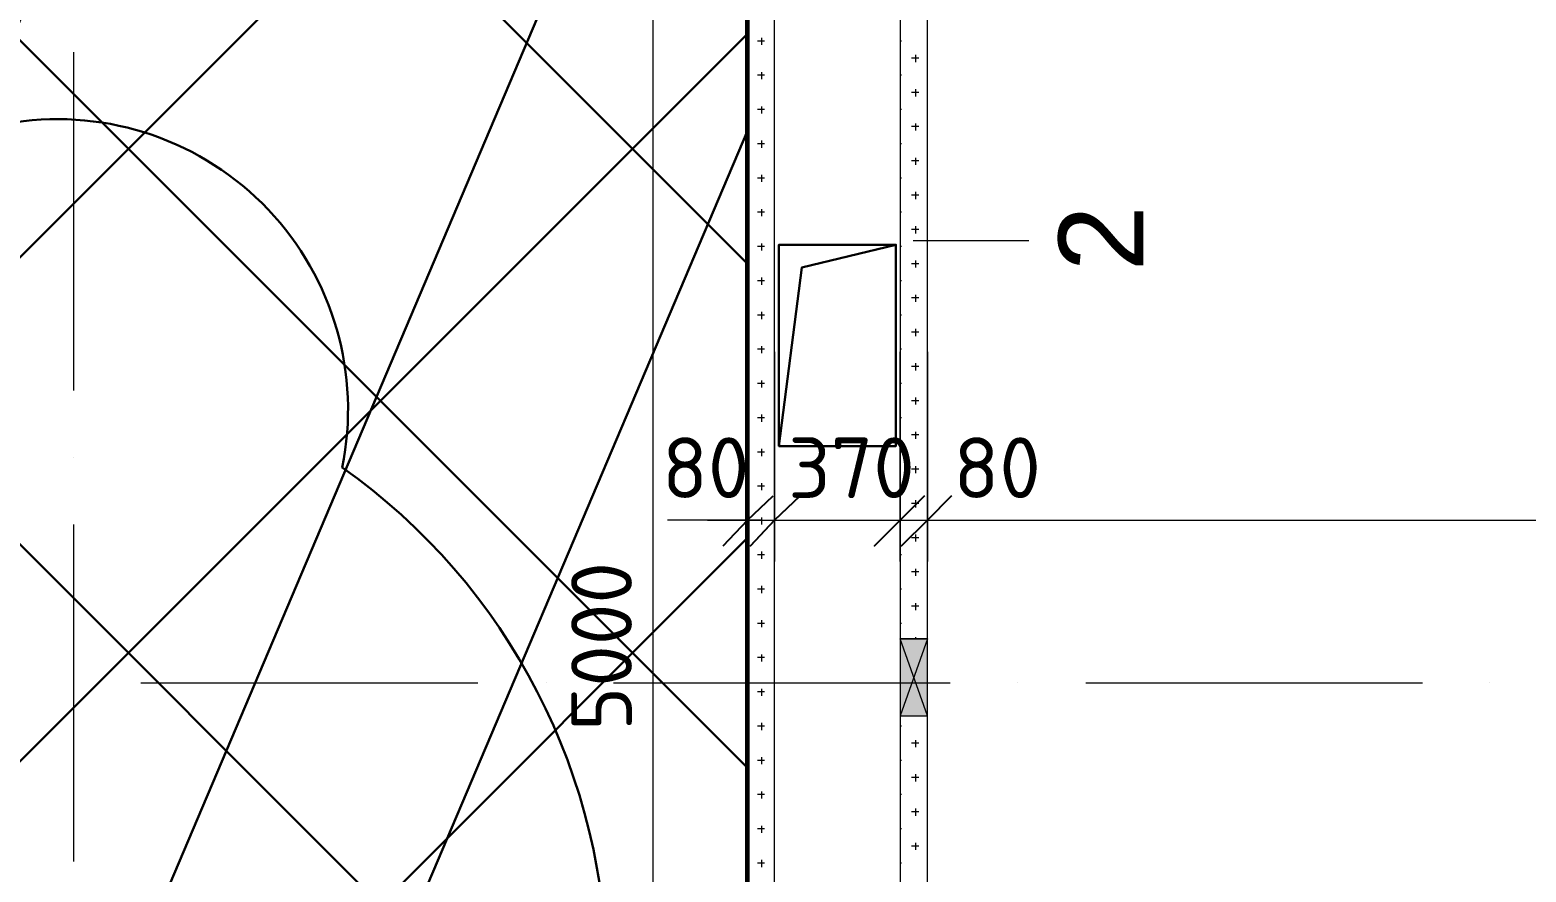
# Model space of a CAD drawing. Header units: millimetres. Extents: x -84737 to 172119, y -43083 to 59399.
# Drawn here: x 10175 to 14613, y 41216 to 43714 of the extents above; entities that cross this region are included whole.
import ezdxf

# ---------------------------------------------------------------- set-up
doc = ezdxf.new("R2010")
doc.units = ezdxf.units.MM
for name, color, linetype, lineweight in [('11) Плинтус ПЛ-2', 70, 'Continuous', 30), ('15) Штукатурка стен СТ-1.1', 161, 'Continuous', 60), ('16) Краска СТ-1.1 стена', 5, 'Continuous', 60), ('18) Краска ПТ-1 потолок', 31, 'Continuous', 30), ('20) Шпакл. баз. фин Стена', 40, 'Continuous', 60), ('22) Шпакл. баз. фин. Потолок', 102, 'Continuous', 30), ('5) Затарка материала', 160, 'Continuous', 30), ('6) Уборка мусора', 20, 'Continuous', 30)]:
    doc.layers.add(name, color=color, linetype=linetype, lineweight=lineweight)
for name, color, linetype in [('PDF _Марки', 7, 'Continuous'), ('PDF _Обобщенные модели', 7, 'Continuous'), ('PDF _Окна', 7, 'Continuous'), ('PDF _Оси', 7, 'Continuous'), ('PDF _Перекрытия', 7, 'Continuous'), ('PDF _Размеры-100', 7, 'Continuous'), ('PDF _Стены', 7, 'Continuous'), ('PDF _Текст', 7, 'Continuous'), ('PDF _Элементы узлов', 7, 'Continuous')]:
    doc.layers.add(name, color=color, linetype=linetype)
doc.styles.add('PDF GOSTCommon', font='arial.ttf')
doc.styles.add('PDF ISOCPEUR', font='isocpeur.ttf')

msp = doc.modelspace()

# ---------------------------------------------------------------- hatches: boundary and pattern name
at = {"layer": '18) Краска ПТ-1 потолок'}
h = msp.add_hatch(dxfattribs=at)
h.set_pattern_fill('ANSI32', color=256, scale=222, angle=22)
h.paths.add_polyline_path([(26915.9, 43368.7), (24507.3, 43368.7), (24507.3, 34077.2), (26915.9, 34077.2)])
h.paths.add_polyline_path([(36427.6, 39178), (36427.6, 34081.4), (26987.8, 34081.4), (26987.8, 40617.2), (29108.6, 40617.2), (29108.6, 39178)])
h.paths.add_polyline_path([(42006.7, 34077.2), (36508, 34077.2), (36508, 44380.4), (42006.7, 44380.4)])
h.paths.add_polyline_path([(21895.5, 43368.7), (24304.1, 43368.7), (24304.1, 34077.2), (21895.5, 34077.2)])
h.paths.add_polyline_path([(12383.8, 39178), (12383.8, 34081.4), (21823.5, 34081.4), (21823.5, 40617.2), (19702.8, 40617.2), (19702.8, 39178)])
h.paths.add_polyline_path([(6804.6, 34077.2), (12303.4, 34077.2), (12303.4, 44380.4), (6804.6, 44380.4)])
h = msp.add_hatch(dxfattribs=at)
h.set_pattern_fill('ANSI32', color=256, scale=222, angle=22)
h.paths.add_polyline_path([(26915.9, 43368.7), (24507.3, 43368.7), (24507.3, 34077.2), (26915.9, 34077.2)])
h.paths.add_polyline_path([(36427.6, 39178), (36427.6, 34081.4), (26987.8, 34081.4), (26987.8, 40617.2), (29108.6, 40617.2), (29108.6, 39178)])
h.paths.add_polyline_path([(42006.7, 34077.2), (36508, 34077.2), (36508, 44380.4), (42006.7, 44380.4)])
h.paths.add_polyline_path([(21895.5, 43368.7), (24304.1, 43368.7), (24304.1, 34077.2), (21895.5, 34077.2)])
h.paths.add_polyline_path([(12383.8, 39178), (12383.8, 34081.4), (21823.5, 34081.4), (21823.5, 40617.2), (19702.8, 40617.2), (19702.8, 39178)])
h.paths.add_polyline_path([(6804.6, 34077.2), (12303.4, 34077.2), (12303.4, 44380.4), (6804.6, 44380.4)])
at = {"layer": '22) Шпакл. баз. фин. Потолок'}
h = msp.add_hatch(dxfattribs=at)
h.set_pattern_fill('ANSI37', color=256, scale=333)
h.paths.add_polyline_path([(26915.9, 43368.7), (24507.3, 43368.7), (24507.3, 34077.2), (26915.9, 34077.2)])
h.paths.add_polyline_path([(36427.6, 39178), (36427.6, 34081.4), (26987.8, 34081.4), (26987.8, 40617.2), (29108.6, 40617.2), (29108.6, 39178)])
h.paths.add_polyline_path([(42006.7, 34077.2), (36508, 34077.2), (36508, 44380.4), (42006.7, 44380.4)])
h.paths.add_polyline_path([(21895.5, 43368.7), (24304.1, 43368.7), (24304.1, 34077.2), (21895.5, 34077.2)])
h.paths.add_polyline_path([(12383.8, 39178), (12383.8, 34081.4), (21823.5, 34081.4), (21823.5, 40617.2), (19702.8, 40617.2), (19702.8, 39178)])
h.paths.add_polyline_path([(6804.6, 34077.2), (12303.4, 34077.2), (12303.4, 44380.4), (6804.6, 44380.4)])
h = msp.add_hatch(dxfattribs=at)
h.set_pattern_fill('ANSI37', color=256, scale=333)
h.paths.add_polyline_path([(26915.9, 43368.7), (24507.3, 43368.7), (24507.3, 34077.2), (26915.9, 34077.2)])
h.paths.add_polyline_path([(36427.6, 39178), (36427.6, 34081.4), (26987.8, 34081.4), (26987.8, 40617.2), (29108.6, 40617.2), (29108.6, 39178)])
h.paths.add_polyline_path([(42006.7, 34077.2), (36508, 34077.2), (36508, 44380.4), (42006.7, 44380.4)])
h.paths.add_polyline_path([(21895.5, 43368.7), (24304.1, 43368.7), (24304.1, 34077.2), (21895.5, 34077.2)])
h.paths.add_polyline_path([(12383.8, 39178), (12383.8, 34081.4), (21823.5, 34081.4), (21823.5, 40617.2), (19702.8, 40617.2), (19702.8, 39178)])
h.paths.add_polyline_path([(6804.6, 34077.2), (12303.4, 34077.2), (12303.4, 44380.4), (6804.6, 44380.4)])

# ---------------------------------------------------------------- linework, layer by layer
at = {"layer": '11) Плинтус ПЛ-2'}
msp.add_lwpolyline([(12303.4, 38928.2), (12303.4, 44380.4), (9230.2, 44380.4)], dxfattribs=at)
at = {"layer": '15) Штукатурка стен СТ-1.1'}
msp.add_lwpolyline([(12303.4, 38928.2), (12303.4, 44380.4), (9230.2, 44380.4)], dxfattribs=at)
at = {"layer": '16) Краска СТ-1.1 стена'}
msp.add_lwpolyline([(12303.4, 38928.2), (12303.4, 44380.4), (9230.2, 44380.4)], dxfattribs=at)
at = {"layer": '20) Шпакл. баз. фин Стена'}
msp.add_lwpolyline([(12303.4, 38928.2), (12303.4, 44380.4), (9230.2, 44380.4)], dxfattribs=at)
at = {"layer": '5) Затарка материала'}
msp.add_lwpolyline([(8205.8, 39377.1, -0.520567), (8205.8, 42875.2, -0.520567), (10129.9, 43440, -0.520567), (11101.4, 42416.7, -0.520567), (11088.6, 39377.1, -0.520567)], format="xyb", close=True, dxfattribs=at)
at = {"layer": '6) Уборка мусора'}
msp.add_lwpolyline([(8205.8, 39377.1, -0.520567), (8205.8, 42875.2, -0.520567), (10129.9, 43440, -0.520567), (11101.4, 42416.7, -0.520567), (11088.6, 39377.1, -0.520567)], format="xyb", close=True, dxfattribs=at)
at = {"layer": 'PDF _Марки', "lineweight": 9}
msp.add_lwpolyline([(12794.6, 43089.6), (13137.5, 43089.6)], dxfattribs=at)
at = {"layer": 'PDF _Обобщенные модели', "lineweight": 30}
msp.add_lwpolyline([(12743.8, 43076.9), (12396.7, 43076.9), (12396.7, 42480), (12743.8, 42480), (12743.8, 43076.9), (12464.4, 43009.2), (12396.7, 42480)], dxfattribs=at)
at = {"layer": 'PDF _Окна', "color": 8, "true_color": 0x808080, "transparency": 33554559}
for points in [[(12836.9, 41680), (12836.9, 41908.6), (12756.5, 41680)], [(12836.9, 41908.6), (12756.5, 41680), (12756.5, 41908.6)]]:
    msp.add_solid(points, dxfattribs=at)
at = {"layer": 'PDF _Оси', "lineweight": 9}
for points in [[(10305.5, 42645.1), (10305.5, 43648.4)], [(10305.5, 42446.2), (10305.5, 42446.2)], [(10305.5, 41248.2), (10305.5, 42247.2)], [(10305.5, 41777.3), (10305.5, 41777.3)], [(10504.4, 41777.3), (11503.5, 41777.3)], [(11706.7, 41777.3), (11706.7, 41777.3)], [(11905.6, 41777.3), (12904.7, 41777.3)], [(13103.6, 41777.3), (13103.6, 41777.3)], [(13306.8, 41777.3), (14305.8, 41777.3)], [(14504.8, 41777.3), (14504.8, 41777.3)]]:
    msp.add_lwpolyline(points, dxfattribs=at)
at = {"layer": 'PDF _Перекрытия', "lineweight": 30}
msp.add_lwpolyline([(12396.7, 43076.9), (12743.8, 43076.9), (12743.8, 42480), (12396.7, 42480)], close=True, dxfattribs=at)
at = {"layer": 'PDF _Размеры-100', "lineweight": 9}
for points in [[(12024.2, 33958.6), (12024.2, 37480.6), (12024.2, 38928.4), (12024.2, 39178.2), (12024.2, 39377.1), (12024.2, 44380.7), (12024.2, 44579.7), (12024.2, 47077.3), (12024.2, 47280.5), (12024.2, 49198.1), (12024.2, 49278.5), (11524.6, 49278.5), (12142.7, 49278.5), (11524.6, 49278.5), (12024.2, 49278.5), (12024.2, 54697)], [(12185, 42259.9), (12384, 42259.9), (12756.5, 42259.9), (12836.9, 42259.9), (19627, 42259.9), (19707.4, 42259.9), (21493.8, 42259.9), (21574.2, 42259.9), (21824, 42259.9), (21824, 42759.4), (21824, 42137.2), (21824, 42759.4), (21824, 42259.9), (22027.2, 42259.9)], [(12303.5, 42137.2), (12303.5, 42759.4), (12303.5, 42259.9)], [(12345.9, 42259.9), (12290.8, 42259.9), (12066.5, 42259.9)], [(12794.6, 42259.9), (12934.3, 42259.9), (13162.9, 42259.9)]]:
    msp.add_lwpolyline(points, dxfattribs=at)
for points in [[(12384, 42259.9), (12384, 42759.4), (12384, 42137.2), (12384, 42759.4)], [(12756.5, 42259.9), (12756.5, 42759.4), (12756.5, 42137.2), (12756.5, 42759.4)], [(12836.9, 42259.9), (12836.9, 42759.4), (12836.9, 42137.2), (12836.9, 42759.4)]]:
    msp.add_lwpolyline(points, close=True, dxfattribs=at)
at = {"layer": 'PDF _Размеры-100', "lineweight": 25}
msp.add_lwpolyline([(12231.6, 42183.7), (12303.5, 42259.9), (12379.7, 42331.9)], dxfattribs=at)
for points in [[(12460.2, 42331.9), (12384, 42259.9), (12312, 42183.7), (12384, 42259.9)], [(12828.5, 42331.9), (12756.5, 42259.9), (12680.3, 42183.7), (12756.5, 42259.9)], [(12908.9, 42331.9), (12836.9, 42259.9), (12760.7, 42183.7), (12836.9, 42259.9)]]:
    msp.add_lwpolyline(points, close=True, dxfattribs=at)
at = {"layer": 'PDF _Стены', "lineweight": 18}
for points in [[(12756.5, 44380.7), (12756.5, 41908.6)], [(12303.5, 44029.4), (12303.5, 39377.1)], [(12384, 39377.1), (12384, 44029.4)], [(12836.9, 41908.6), (12836.9, 43978.6), (13184, 43978.6)], [(12756.5, 41680), (12756.5, 39377.1), (12836.9, 39377.1), (12836.9, 41680)]]:
    msp.add_lwpolyline(points, dxfattribs=at)
at = {"layer": 'PDF _Стены', "lineweight": 9}
for points in [[(12333.2, 43682.3), (12354.3, 43682.3)], [(12345.9, 43669.6), (12345.9, 43690.7)], [(12756.5, 43682.3), (12760.7, 43682.3)], [(12384, 43631.5), (12384, 43631.5)], [(12790.4, 43631.5), (12811.5, 43631.5)], [(12803.1, 43618.8), (12803.1, 43639.9)], [(12333.2, 43580.7), (12354.3, 43580.7)], [(12345.9, 43568), (12345.9, 43589.1)], [(12756.5, 43580.7), (12760.7, 43580.7)], [(12803.1, 43517.2), (12803.1, 43538.3)], [(12384, 43529.9), (12384, 43529.9)], [(12790.4, 43529.9), (12811.5, 43529.9)], [(12333.2, 43479.1), (12354.3, 43479.1)], [(12345.9, 43466.4), (12345.9, 43487.5)], [(12756.5, 43479.1), (12760.7, 43479.1)], [(12384, 43428.3), (12384, 43428.3)], [(12790.4, 43428.3), (12811.5, 43428.3)], [(12803.1, 43415.6), (12803.1, 43436.7)], [(12333.2, 43377.5), (12354.3, 43377.5)], [(12345.9, 43364.8), (12345.9, 43385.9)], [(12756.5, 43377.5), (12760.7, 43377.5)], [(12384, 43326.7), (12384, 43326.7)], [(12790.4, 43326.7), (12811.5, 43326.7)], [(12803.1, 43314), (12803.1, 43335.1)], [(12333.2, 43275.9), (12354.3, 43275.9)], [(12345.9, 43263.2), (12345.9, 43284.3)], [(12756.5, 43275.9), (12760.7, 43275.9)], [(12384, 43225.1), (12384, 43225.1)], [(12790.4, 43225.1), (12811.5, 43225.1)], [(12803.1, 43212.4), (12803.1, 43233.5)], [(12345.9, 43161.6), (12345.9, 43182.7)], [(12333.2, 43174.3), (12354.3, 43174.3)], [(12756.5, 43174.3), (12760.7, 43174.3)], [(12384, 43123.5), (12384, 43123.5)], [(12790.4, 43123.5), (12811.5, 43123.5)], [(12803.1, 43110.8), (12803.1, 43131.9)], [(12333.2, 43072.7), (12354.3, 43072.7)], [(12345.9, 43060), (12345.9, 43081.2)], [(12756.5, 43072.7), (12760.7, 43072.7)], [(12384, 43021.9), (12384, 43021.9)], [(12790.4, 43021.9), (12811.5, 43021.9)], [(12803.1, 43009.2), (12803.1, 43030.4)], [(12333.2, 42971.1), (12354.3, 42971.1)], [(12345.9, 42958.4), (12345.9, 42979.6)], [(12756.5, 42971.1), (12760.7, 42971.1)], [(12384, 42920.3), (12384, 42920.3)], [(12790.4, 42920.3), (12811.5, 42920.3)], [(12803.1, 42907.6), (12803.1, 42928.8)], [(12333.2, 42869.5), (12354.3, 42869.5)], [(12345.9, 42856.8), (12345.9, 42878)], [(12756.5, 42869.5), (12760.7, 42869.5)], [(12803.1, 42806), (12803.1, 42827.2)], [(12384, 42818.7), (12384, 42818.7)], [(12790.4, 42818.7), (12811.5, 42818.7)], [(12333.2, 42767.9), (12354.3, 42767.9)], [(12345.9, 42755.2), (12345.9, 42776.4)], [(12756.5, 42767.9), (12760.7, 42767.9)], [(12384, 42717.1), (12384, 42717.1)], [(12790.4, 42717.1), (12811.5, 42717.1)], [(12803.1, 42704.4), (12803.1, 42725.6)], [(12333.2, 42666.3), (12354.3, 42666.3)], [(12345.9, 42653.6), (12345.9, 42674.8)], [(12756.5, 42666.3), (12760.7, 42666.3)], [(12384, 42615.5), (12384, 42615.5)], [(12790.4, 42615.5), (12811.5, 42615.5)], [(12803.1, 42602.8), (12803.1, 42624)], [(12333.2, 42564.7), (12354.3, 42564.7)], [(12345.9, 42552), (12345.9, 42573.2)], [(12756.5, 42564.7), (12760.7, 42564.7)], [(12384, 42513.9), (12384, 42513.9)], [(12790.4, 42513.9), (12811.5, 42513.9)], [(12803.1, 42501.2), (12803.1, 42522.4)], [(12345.9, 42450.4), (12345.9, 42471.6)], [(12333.2, 42463.1), (12354.3, 42463.1)], [(12756.5, 42463.1), (12760.7, 42463.1)], [(12384, 42412.3), (12384, 42412.3)], [(12790.4, 42412.3), (12811.5, 42412.3)], [(12803.1, 42399.6), (12803.1, 42420.8)], [(12333.2, 42361.5), (12354.3, 42361.5)], [(12345.9, 42348.8), (12345.9, 42370)], [(12756.5, 42361.5), (12760.7, 42361.5)], [(12384, 42310.7), (12384, 42310.7)], [(12790.4, 42310.7), (12811.5, 42310.7)], [(12803.1, 42298), (12803.1, 42319.2)], [(12333.2, 42259.9), (12354.3, 42259.9)], [(12345.9, 42247.2), (12345.9, 42268.4)], [(12756.5, 42259.9), (12760.7, 42259.9)], [(12384, 42209.1), (12384, 42209.1)], [(12790.4, 42209.1), (12811.5, 42209.1)], [(12803.1, 42196.4), (12803.1, 42217.6)], [(12333.2, 42158.3), (12354.3, 42158.3)], [(12345.9, 42145.6), (12345.9, 42166.8)], [(12756.5, 42158.3), (12760.7, 42158.3)], [(12803.1, 42094.8), (12803.1, 42116)], [(12384, 42107.5), (12384, 42107.5)], [(12790.4, 42107.5), (12811.5, 42107.5)], [(12333.2, 42056.7), (12354.3, 42056.7)], [(12345.9, 42044), (12345.9, 42065.2)], [(12756.5, 42056.7), (12760.7, 42056.7)], [(12384, 42005.9), (12384, 42005.9)], [(12790.4, 42005.9), (12811.5, 42005.9)], [(12803.1, 41993.2), (12803.1, 42014.4)], [(12333.2, 41955.1), (12354.3, 41955.1)], [(12345.9, 41942.4), (12345.9, 41963.6)], [(12756.5, 41955.1), (12760.7, 41955.1)], [(12384, 41904.3), (12384, 41904.3)], [(12803.1, 41908.6), (12803.1, 41912.8)], [(12333.2, 41853.5), (12354.3, 41853.5)], [(12345.9, 41840.8), (12345.9, 41862)], [(12384, 41802.7), (12384, 41802.7)], [(12345.9, 41739.2), (12345.9, 41760.4)], [(12333.2, 41751.9), (12354.3, 41751.9)], [(12384, 41701.1), (12384, 41701.1)], [(12333.2, 41650.3), (12354.3, 41650.3)], [(12345.9, 41637.6), (12345.9, 41658.8)], [(12756.5, 41650.3), (12760.7, 41650.3)], [(12384, 41599.5), (12384, 41599.5)], [(12790.4, 41599.5), (12811.5, 41599.5)], [(12803.1, 41586.8), (12803.1, 41608)], [(12333.2, 41548.7), (12354.3, 41548.7)], [(12345.9, 41536), (12345.9, 41557.2)], [(12756.5, 41548.7), (12760.7, 41548.7)], [(12384, 41497.9), (12384, 41497.9)], [(12790.4, 41497.9), (12811.5, 41497.9)], [(12803.1, 41485.2), (12803.1, 41506.4)], [(12333.2, 41447.1), (12354.3, 41447.1)], [(12345.9, 41434.4), (12345.9, 41455.6)], [(12756.5, 41447.1), (12760.7, 41447.1)], [(12803.1, 41383.6), (12803.1, 41404.8)], [(12384, 41396.3), (12384, 41396.3)], [(12790.4, 41396.3), (12811.5, 41396.3)], [(12333.2, 41345.5), (12354.3, 41345.5)], [(12345.9, 41332.8), (12345.9, 41354)], [(12756.5, 41345.5), (12760.7, 41345.5)], [(12384, 41294.7), (12384, 41294.7)], [(12790.4, 41294.7), (12811.5, 41294.7)], [(12803.1, 41282), (12803.1, 41303.2)], [(12333.2, 41243.9), (12354.3, 41243.9)], [(12345.9, 41231.2), (12345.9, 41252.4)], [(12756.5, 41243.9), (12760.7, 41243.9)]]:
    msp.add_lwpolyline(points, dxfattribs=at)
at = {"layer": 'PDF _Элементы узлов', "lineweight": 9}
msp.add_lwpolyline([(12756.5, 41908.6), (12756.5, 41680), (12836.9, 41680), (12836.9, 41908.6), (12756.5, 41908.6), (12836.9, 41908.6), (12756.5, 41680), (12836.9, 41680)], close=True, dxfattribs=at)

# ---------------------------------------------------------------- texts
at = {"layer": 'PDF _Текст', "attachment_point": 4, "rotation": 90}
for s, insert, char_height, style in [('2', (13352.1, 42998.2), 251.6, 'PDF GOSTCommon'), ('5000', (11870.6, 41635.1), 180, 'PDF ISOCPEUR')]:
    msp.add_mtext(s, dxfattribs=dict(at, insert=insert, char_height=char_height, style=style))
at = {"layer": 'PDF _Текст', "insert": (12050, 42415.7), "char_height": 180, "attachment_point": 4, "style": 'PDF ISOCPEUR'}
msp.add_mtext('80 370 80', dxfattribs=at)

doc.saveas('drawing.dxf')
